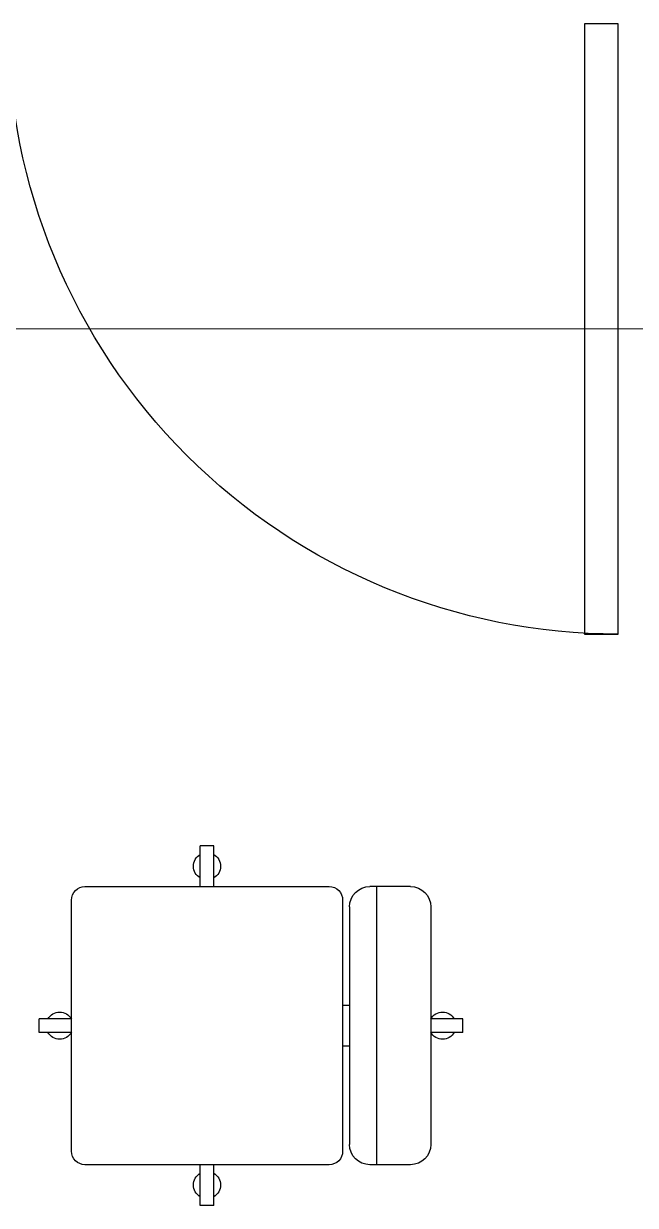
# Model space of a CAD drawing. Header units: metres. Extents: x -22 to 564, y 0 to 143.
# Drawn here: x 113.582 to 114.484, y 39.583 to 41.325 of the extents above; entities that cross this region are included whole.
import ezdxf
from ezdxf.enums import TextEntityAlignment as Align

# ---------------------------------------------------------------- set-up
doc = ezdxf.new("R2010")
doc.units = ezdxf.units.M
doc.linetypes.add('EJES630', pattern=[6.3, 5.5, -0.4, 0, -0.4])
doc.layers.add('EJES', color=11, linetype='EJES630', lineweight=0)
for name, color, linetype in [('XREF 1N NEURO-ONCOLOGIA$0$MOBILIARIO', 161, 'Continuous'), ('XREF 1N NEURO-ONCOLOGIA$0$PUERTAS', 253, 'Continuous'), ('XREF 1N NEURO-ONCOLOGIA$0$TEX-MOB', 4, 'Continuous')]:
    doc.layers.add(name, color=color, linetype=linetype)
doc.styles.add('XREF 1N NEURO-ONCOLOGIA$0$HANDLET', font='romans.shx')

# ---------------------------------------------------------------- blocks, each defined once
blk = doc.blocks.new('XREF 1N NEURO-ONCOLOGIA$0$SILLGIRS')
for p, q in [((-0.01, 0.3773), (-0.01, 0.33)), ((-0.01, 0.3773), (0.01, 0.3773)), ((0.01, 0.3773), (0.01, 0.33)), ((0.175, 0.33), (-0.175, 0.33)), ((-0.205, 0.3), (-0.205, 0.24)), ((0.205, 0.3), (0.205, 0.24)), ((0.205, 0.25), (-0.205, 0.25)), ((0.175, 0.21), (-0.175, 0.21)), ((-0.03, 0.2), (-0.03, 0.21)), ((0.03, 0.2), (0.03, 0.21)), ((0.185, 0.2), (-0.185, 0.2)), ((-0.205, 0.18), (-0.205, -0.18)), ((0.205, -0.18), (0.205, 0.18)), ((-0.265, 0.01), (-0.205, 0.01)), ((-0.265, 0.01), (-0.265, -0.01)), ((0.205, 0.01), (0.265, 0.01)), ((0.265, 0.01), (0.265, -0.01)), ((-0.265, -0.01), (-0.205, -0.01)), ((0.205, -0.01), (0.265, -0.01)), ((-0.185, -0.2), (0.185, -0.2)), ((-0.01, -0.2), (-0.01, -0.2473)), ((0.01, -0.2), (0.01, -0.2473)), ((-0.01, -0.2473), (0.01, -0.2473))]:
    blk.add_line(p, q)
for centre, radius, start, end in [((0, 0.3473), 0.02, 120, 240), ((0, 0.3473), 0.02, 300, 60), ((-0.175, 0.3), 0.03, 90, 180), ((0.175, 0.3), 0.03, 0, 90), ((-0.175, 0.24), 0.03, 180, 270), ((0.175, 0.24), 0.03, 270, 0), ((-0.185, 0.18), 0.02, 90, 180), ((0.185, 0.18), 0.02, 0, 90), ((-0.235, 0), 0.02, 30, 150), ((0.235, 0), 0.02, 30, 150), ((-0.235, 0), 0.02, 210, 330), ((0.235, 0), 0.02, 210, 330), ((-0.185, -0.18), 0.02, 180, 270), ((0.185, -0.18), 0.02, 270, 0), ((0, -0.2173), 0.02, 120, 240), ((0, -0.2173), 0.02, 300, 60)]:
    blk.add_arc(centre, radius, start, end)
blk = doc.blocks.new('XREF 1N NEURO-ONCOLOGIA')
at = {"layer": 'XREF 1N NEURO-ONCOLOGIA$0$PUERTAS'}
blk.add_lwpolyline([(6.9739, 29.9576), (7.8739, 29.9576), (7.8739, 30.0076), (6.9739, 30.0076), (6.9739, 29.9576, -0.414214), (7.8739, 30.8576)], format="xyb", dxfattribs=at)
at = {"layer": 'XREF 1N NEURO-ONCOLOGIA$0$MOBILIARIO', "xscale": -1, "rotation": 180}
blk.add_blockref('XREF 1N NEURO-ONCOLOGIA$0$SILLGIRS', (6.3968, 30.5641, 0), dxfattribs=at)
at = {"layer": 'XREF 1N NEURO-ONCOLOGIA$0$TEX-MOB', "style": 'XREF 1N NEURO-ONCOLOGIA$0$HANDLET'}
for p in [(1.7, 4.5847, 0), (1.7073, 2.0138, 0)]:
    blk.add_attdef('234', text='', height=0.075, rotation=180, dxfattribs=at).set_placement(p, align=Align.MIDDLE_CENTER)

msp = doc.modelspace()

# ---------------------------------------------------------------- block references
at = {"rotation": 90}
msp.add_blockref('XREF 1N NEURO-ONCOLOGIA', (144.4169, 33.4511), dxfattribs=at)

# ---------------------------------------------------------------- next in the draw order: linework, layer by layer
at = {"layer": 'EJES'}
msp.add_line((80.8529, 40.875), (145.9227, 40.875), dxfattribs=at)

doc.saveas('drawing.dxf')
